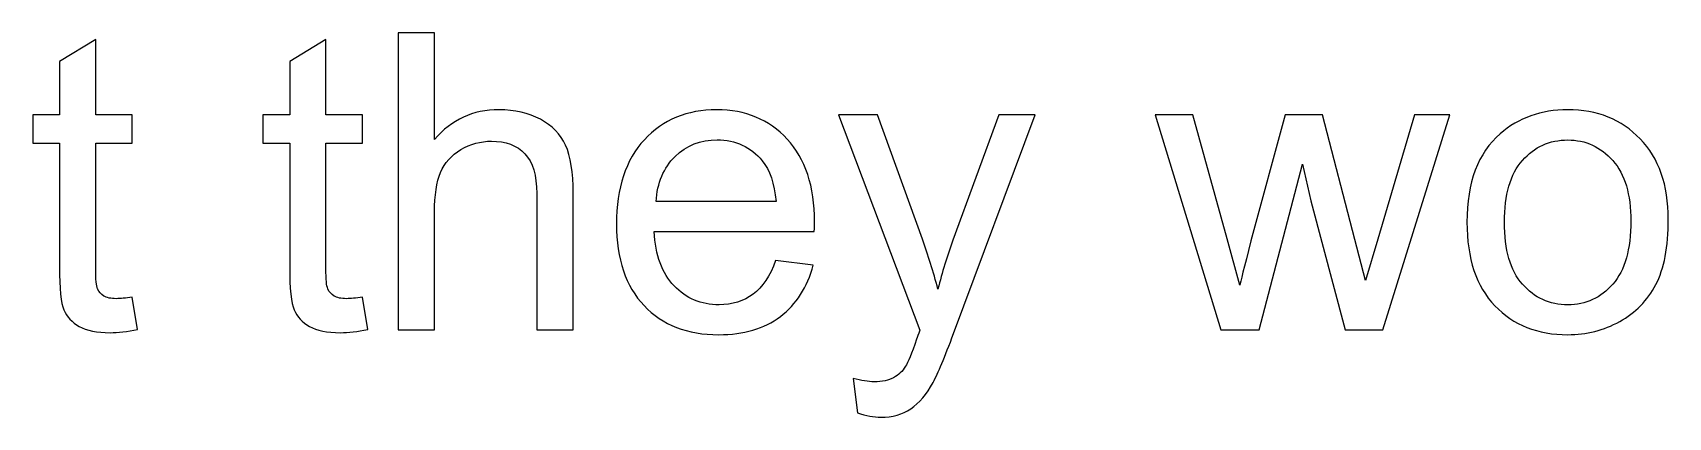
# Model space of a CAD drawing. Header units: centimetres. Extents: x -24.8 to 34.2, y -10 to 25.5.
# Drawn here: x 10.556 to 13.898, y 10.488 to 11.272 of the extents above; entities that cross this region are included whole.
import ezdxf

# ---------------------------------------------------------------- set-up
doc = ezdxf.new("R2010")
doc.units = ezdxf.units.CM
doc.header["$MEASUREMENT"] = 0
doc.layers.add('Layer 1', color=7, linetype='Continuous')

msp = doc.modelspace()

# ---------------------------------------------------------------- linework, layer by layer
at = {"layer": 'Layer 1', "color": 250}
for points, knots in [([(11.30303, 10.66635), (11.30303, 10.66635), (11.30303, 11.27242), (11.30303, 11.27242), (11.30303, 11.27242), (11.30303, 11.27242), (11.37739, 11.27242), (11.37739, 11.27242), (11.37739, 11.27242), (11.37739, 11.27242), (11.37739, 11.05497), (11.37739, 11.05497), (11.37739, 11.05497), (11.41211, 11.09518), (11.45599, 11.11536), (11.50891, 11.11536), (11.50891, 11.11536), (11.54136, 11.11536), (11.56959, 11.10887), (11.59358, 11.09603), (11.59358, 11.09603), (11.61756, 11.08333), (11.63478, 11.06555), (11.64508, 11.04297), (11.64508, 11.04297), (11.65538, 11.0204), (11.6606, 10.98752), (11.6606, 10.94462), (11.6606, 10.94462), (11.6606, 10.94462), (11.6606, 10.66635), (11.6606, 10.66635), (11.6606, 10.66635), (11.6606, 10.66635), (11.5861, 10.66635), (11.5861, 10.66635), (11.5861, 10.66635), (11.5861, 10.66635), (11.5861, 10.94462), (11.5861, 10.94462), (11.5861, 10.94462), (11.5861, 10.98173), (11.57805, 11.00882), (11.56197, 11.02576), (11.56197, 11.02576), (11.54588, 11.04269), (11.52302, 11.0513), (11.49353, 11.0513), (11.49353, 11.0513), (11.47151, 11.0513), (11.45077, 11.04551), (11.4313, 11.03408), (11.4313, 11.03408), (11.41183, 11.02265), (11.398, 11.00713), (11.38981, 10.98752), (11.38981, 10.98752), (11.38149, 10.96804), (11.37739, 10.94095), (11.37739, 10.90652), (11.37739, 10.90652), (11.37739, 10.90652), (11.37739, 10.66635), (11.37739, 10.66635), (11.37739, 10.66635), (11.37739, 10.66635), (11.30303, 10.66635), (11.30303, 10.66635)], [0, 0, 0, 0, 0.0588235, 0.0588235, 0.0588235, 0.0588235, 0.1176471, 0.1176471, 0.1176471, 0.1176471, 0.1764706, 0.1764706, 0.1764706, 0.1764706, 0.2352941, 0.2352941, 0.2352941, 0.2352941, 0.2941176, 0.2941176, 0.2941176, 0.2941176, 0.3529412, 0.3529412, 0.3529412, 0.3529412, 0.4117647, 0.4117647, 0.4117647, 0.4117647, 0.4705882, 0.4705882, 0.4705882, 0.4705882, 0.5294118, 0.5294118, 0.5294118, 0.5294118, 0.5882353, 0.5882353, 0.5882353, 0.5882353, 0.6470588, 0.6470588, 0.6470588, 0.6470588, 0.7058824, 0.7058824, 0.7058824, 0.7058824, 0.7647059, 0.7647059, 0.7647059, 0.7647059, 0.8235294, 0.8235294, 0.8235294, 0.8235294, 0.8823529, 0.8823529, 0.8823529, 0.8823529, 0.9411765, 0.9411765, 0.9411765, 0.9411765, 1, 1, 1, 1]), ([(10.75976, 10.73295), (10.75976, 10.73295), (10.77048, 10.6672), (10.77048, 10.6672), (10.77048, 10.6672), (10.7496, 10.66282), (10.73083, 10.66056), (10.71432, 10.66056), (10.71432, 10.66056), (10.68723, 10.66056), (10.66634, 10.6648), (10.65138, 10.67341), (10.65138, 10.67341), (10.63657, 10.68187), (10.62613, 10.69316), (10.62006, 10.70713), (10.62006, 10.70713), (10.61399, 10.72096), (10.61089, 10.75031), (10.61089, 10.7949), (10.61089, 10.7949), (10.61089, 10.7949), (10.61089, 11.04749), (10.61089, 11.04749), (10.61089, 11.04749), (10.61089, 11.04749), (10.55628, 11.04749), (10.55628, 11.04749), (10.55628, 11.04749), (10.55628, 11.04749), (10.55628, 11.10534), (10.55628, 11.10534), (10.55628, 11.10534), (10.55628, 11.10534), (10.61089, 11.10534), (10.61089, 11.10534), (10.61089, 11.10534), (10.61089, 11.10534), (10.61089, 11.21414), (10.61089, 11.21414), (10.61089, 11.21414), (10.61089, 11.21414), (10.68497, 11.25873), (10.68497, 11.25873), (10.68497, 11.25873), (10.68497, 11.25873), (10.68497, 11.10534), (10.68497, 11.10534), (10.68497, 11.10534), (10.68497, 11.10534), (10.75976, 11.10534), (10.75976, 11.10534), (10.75976, 11.10534), (10.75976, 11.10534), (10.75976, 11.04749), (10.75976, 11.04749), (10.75976, 11.04749), (10.75976, 11.04749), (10.68497, 11.04749), (10.68497, 11.04749), (10.68497, 11.04749), (10.68497, 11.04749), (10.68497, 10.79081), (10.68497, 10.79081), (10.68497, 10.79081), (10.68497, 10.7695), (10.68624, 10.75595), (10.68878, 10.74989), (10.68878, 10.74989), (10.69146, 10.74382), (10.69569, 10.73902), (10.70162, 10.73535), (10.70162, 10.73535), (10.70755, 10.73183), (10.71601, 10.72999), (10.72702, 10.72999), (10.72702, 10.72999), (10.73535, 10.72999), (10.74621, 10.73098), (10.75976, 10.73295)], [0, 0, 0, 0, 0.05, 0.05, 0.05, 0.05, 0.1, 0.1, 0.1, 0.1, 0.15, 0.15, 0.15, 0.15, 0.2, 0.2, 0.2, 0.2, 0.25, 0.25, 0.25, 0.25, 0.3, 0.3, 0.3, 0.3, 0.35, 0.35, 0.35, 0.35, 0.4, 0.4, 0.4, 0.4, 0.45, 0.45, 0.45, 0.45, 0.5, 0.5, 0.5, 0.5, 0.55, 0.55, 0.55, 0.55, 0.6, 0.6, 0.6, 0.6, 0.65, 0.65, 0.65, 0.65, 0.7, 0.7, 0.7, 0.7, 0.75, 0.75, 0.75, 0.75, 0.8, 0.8, 0.8, 0.8, 0.85, 0.85, 0.85, 0.85, 0.9, 0.9, 0.9, 0.9, 0.95, 0.95, 0.95, 0.95, 1, 1, 1, 1]), ([(11.23022, 10.73295), (11.23022, 10.73295), (11.24094, 10.6672), (11.24094, 10.6672), (11.24094, 10.6672), (11.22006, 10.66282), (11.20129, 10.66056), (11.18478, 10.66056), (11.18478, 10.66056), (11.15769, 10.66056), (11.1368, 10.6648), (11.12184, 10.67341), (11.12184, 10.67341), (11.10703, 10.68187), (11.09659, 10.69316), (11.09052, 10.70713), (11.09052, 10.70713), (11.08445, 10.72096), (11.08135, 10.75031), (11.08135, 10.7949), (11.08135, 10.7949), (11.08135, 10.7949), (11.08135, 11.04749), (11.08135, 11.04749), (11.08135, 11.04749), (11.08135, 11.04749), (11.02674, 11.04749), (11.02674, 11.04749), (11.02674, 11.04749), (11.02674, 11.04749), (11.02674, 11.10534), (11.02674, 11.10534), (11.02674, 11.10534), (11.02674, 11.10534), (11.08135, 11.10534), (11.08135, 11.10534), (11.08135, 11.10534), (11.08135, 11.10534), (11.08135, 11.21414), (11.08135, 11.21414), (11.08135, 11.21414), (11.08135, 11.21414), (11.15543, 11.25873), (11.15543, 11.25873), (11.15543, 11.25873), (11.15543, 11.25873), (11.15543, 11.10534), (11.15543, 11.10534), (11.15543, 11.10534), (11.15543, 11.10534), (11.23022, 11.10534), (11.23022, 11.10534), (11.23022, 11.10534), (11.23022, 11.10534), (11.23022, 11.04749), (11.23022, 11.04749), (11.23022, 11.04749), (11.23022, 11.04749), (11.15543, 11.04749), (11.15543, 11.04749), (11.15543, 11.04749), (11.15543, 11.04749), (11.15543, 10.79081), (11.15543, 10.79081), (11.15543, 10.79081), (11.15543, 10.7695), (11.1567, 10.75595), (11.15924, 10.74989), (11.15924, 10.74989), (11.16192, 10.74382), (11.16615, 10.73902), (11.17208, 10.73535), (11.17208, 10.73535), (11.17801, 10.73183), (11.18647, 10.72999), (11.19748, 10.72999), (11.19748, 10.72999), (11.20581, 10.72999), (11.21667, 10.73098), (11.23022, 10.73295)], [0, 0, 0, 0, 0.05, 0.05, 0.05, 0.05, 0.1, 0.1, 0.1, 0.1, 0.15, 0.15, 0.15, 0.15, 0.2, 0.2, 0.2, 0.2, 0.25, 0.25, 0.25, 0.25, 0.3, 0.3, 0.3, 0.3, 0.35, 0.35, 0.35, 0.35, 0.4, 0.4, 0.4, 0.4, 0.45, 0.45, 0.45, 0.45, 0.5, 0.5, 0.5, 0.5, 0.55, 0.55, 0.55, 0.55, 0.6, 0.6, 0.6, 0.6, 0.65, 0.65, 0.65, 0.65, 0.7, 0.7, 0.7, 0.7, 0.75, 0.75, 0.75, 0.75, 0.8, 0.8, 0.8, 0.8, 0.85, 0.85, 0.85, 0.85, 0.9, 0.9, 0.9, 0.9, 0.95, 0.95, 0.95, 0.95, 1, 1, 1, 1]), ([(12.07433, 10.80774), (12.07433, 10.80774), (12.15124, 10.79829), (12.15124, 10.79829), (12.15124, 10.79829), (12.1391, 10.75327), (12.11667, 10.71842), (12.08393, 10.69358), (12.08393, 10.69358), (12.05105, 10.66889), (12.00914, 10.65647), (11.9582, 10.65647), (11.9582, 10.65647), (11.89399, 10.65647), (11.84305, 10.67623), (11.80552, 10.71574), (11.80552, 10.71574), (11.76784, 10.75525), (11.74907, 10.81071), (11.74907, 10.88211), (11.74907, 10.88211), (11.74907, 10.95605), (11.76812, 11.01334), (11.80608, 11.05412), (11.80608, 11.05412), (11.84418, 11.0949), (11.89343, 11.11536), (11.95411, 11.11536), (11.95411, 11.11536), (12.01281, 11.11536), (12.06079, 11.09532), (12.0979, 11.05539), (12.0979, 11.05539), (12.13515, 11.01546), (12.15378, 10.95915), (12.15378, 10.88676), (12.15378, 10.88676), (12.15378, 10.88225), (12.15364, 10.87562), (12.15335, 10.86687), (12.15335, 10.86687), (12.15335, 10.86687), (11.82598, 10.86687), (11.82598, 10.86687), (11.82598, 10.86687), (11.82866, 10.81861), (11.84235, 10.78164), (11.8669, 10.7561), (11.8669, 10.7561), (11.89145, 10.73041), (11.92193, 10.71757), (11.95862, 10.71757), (11.95862, 10.71757), (11.98586, 10.71757), (12.00914, 10.72477), (12.02847, 10.73916), (12.02847, 10.73916), (12.0478, 10.75341), (12.06304, 10.77627), (12.07433, 10.80774)], [0, 0, 0, 0, 0.0666667, 0.0666667, 0.0666667, 0.0666667, 0.1333333, 0.1333333, 0.1333333, 0.1333333, 0.2, 0.2, 0.2, 0.2, 0.2666667, 0.2666667, 0.2666667, 0.2666667, 0.3333333, 0.3333333, 0.3333333, 0.3333333, 0.4, 0.4, 0.4, 0.4, 0.4666667, 0.4666667, 0.4666667, 0.4666667, 0.5333333, 0.5333333, 0.5333333, 0.5333333, 0.6, 0.6, 0.6, 0.6, 0.6666667, 0.6666667, 0.6666667, 0.6666667, 0.7333333, 0.7333333, 0.7333333, 0.7333333, 0.8, 0.8, 0.8, 0.8, 0.8666667, 0.8666667, 0.8666667, 0.8666667, 0.9333333, 0.9333333, 0.9333333, 0.9333333, 1, 1, 1, 1]), ([(12.2414, 10.4973), (12.2414, 10.4973), (12.23308, 10.56715), (12.23308, 10.56715), (12.23308, 10.56715), (12.24945, 10.56278), (12.26356, 10.56052), (12.27569, 10.56052), (12.27569, 10.56052), (12.2922, 10.56052), (12.30547, 10.56334), (12.31534, 10.56884), (12.31534, 10.56884), (12.32536, 10.57435), (12.33341, 10.58197), (12.33976, 10.59199), (12.33976, 10.59199), (12.34455, 10.59932), (12.35203, 10.61781), (12.36248, 10.6473), (12.36248, 10.6473), (12.36389, 10.65153), (12.36614, 10.65746), (12.36911, 10.6655), (12.36911, 10.6655), (12.36911, 10.6655), (12.2026, 11.10534), (12.2026, 11.10534), (12.2026, 11.10534), (12.2026, 11.10534), (12.28275, 11.10534), (12.28275, 11.10534), (12.28275, 11.10534), (12.28275, 11.10534), (12.37419, 10.8512), (12.37419, 10.8512), (12.37419, 10.8512), (12.3859, 10.81889), (12.39662, 10.78502), (12.40594, 10.74946), (12.40594, 10.74946), (12.41454, 10.78361), (12.4247, 10.81691), (12.43656, 10.84951), (12.43656, 10.84951), (12.43656, 10.84951), (12.5304, 11.10534), (12.5304, 11.10534), (12.5304, 11.10534), (12.5304, 11.10534), (12.60476, 11.10534), (12.60476, 11.10534), (12.60476, 11.10534), (12.60476, 11.10534), (12.43783, 10.65887), (12.43783, 10.65887), (12.43783, 10.65887), (12.41991, 10.61061), (12.40594, 10.57745), (12.39606, 10.55925), (12.39606, 10.55925), (12.3828, 10.53469), (12.3677, 10.51677), (12.35062, 10.50534), (12.35062, 10.50534), (12.33341, 10.49391), (12.31309, 10.48813), (12.28938, 10.48813), (12.28938, 10.48813), (12.27499, 10.48813), (12.25904, 10.49123), (12.2414, 10.4973)], [0, 0, 0, 0, 0.0555556, 0.0555556, 0.0555556, 0.0555556, 0.1111111, 0.1111111, 0.1111111, 0.1111111, 0.1666667, 0.1666667, 0.1666667, 0.1666667, 0.2222222, 0.2222222, 0.2222222, 0.2222222, 0.2777778, 0.2777778, 0.2777778, 0.2777778, 0.3333333, 0.3333333, 0.3333333, 0.3333333, 0.3888889, 0.3888889, 0.3888889, 0.3888889, 0.4444444, 0.4444444, 0.4444444, 0.4444444, 0.5, 0.5, 0.5, 0.5, 0.5555556, 0.5555556, 0.5555556, 0.5555556, 0.6111111, 0.6111111, 0.6111111, 0.6111111, 0.6666667, 0.6666667, 0.6666667, 0.6666667, 0.7222222, 0.7222222, 0.7222222, 0.7222222, 0.7777778, 0.7777778, 0.7777778, 0.7777778, 0.8333333, 0.8333333, 0.8333333, 0.8333333, 0.8888889, 0.8888889, 0.8888889, 0.8888889, 0.9444444, 0.9444444, 0.9444444, 0.9444444, 1, 1, 1, 1]), ([(12.98435, 10.66635), (12.98435, 10.66635), (12.85001, 11.10534), (12.85001, 11.10534), (12.85001, 11.10534), (12.85001, 11.10534), (12.92691, 11.10534), (12.92691, 11.10534), (12.92691, 11.10534), (12.92691, 11.10534), (12.99676, 10.85191), (12.99676, 10.85191), (12.99676, 10.85191), (12.99676, 10.85191), (13.02273, 10.75765), (13.02273, 10.75765), (13.02273, 10.75765), (13.02386, 10.76245), (13.03148, 10.79264), (13.04545, 10.84824), (13.04545, 10.84824), (13.04545, 10.84824), (13.1153, 11.10534), (13.1153, 11.10534), (13.1153, 11.10534), (13.1153, 11.10534), (13.19178, 11.10534), (13.19178, 11.10534), (13.19178, 11.10534), (13.19178, 11.10534), (13.25754, 10.85078), (13.25754, 10.85078), (13.25754, 10.85078), (13.25754, 10.85078), (13.27955, 10.76682), (13.27955, 10.76682), (13.27955, 10.76682), (13.27955, 10.76682), (13.30467, 10.85163), (13.30467, 10.85163), (13.30467, 10.85163), (13.30467, 10.85163), (13.37988, 11.10534), (13.37988, 11.10534), (13.37988, 11.10534), (13.37988, 11.10534), (13.45227, 11.10534), (13.45227, 11.10534), (13.45227, 11.10534), (13.45227, 11.10534), (13.31497, 10.66635), (13.31497, 10.66635), (13.31497, 10.66635), (13.31497, 10.66635), (13.23778, 10.66635), (13.23778, 10.66635), (13.23778, 10.66635), (13.23778, 10.66635), (13.16793, 10.92924), (13.16793, 10.92924), (13.16793, 10.92924), (13.16793, 10.92924), (13.15086, 11.00417), (13.15086, 11.00417), (13.15086, 11.00417), (13.15086, 11.00417), (13.0621, 10.66635), (13.0621, 10.66635), (13.0621, 10.66635), (13.0621, 10.66635), (12.98435, 10.66635), (12.98435, 10.66635)], [0, 0, 0, 0, 0.0555556, 0.0555556, 0.0555556, 0.0555556, 0.1111111, 0.1111111, 0.1111111, 0.1111111, 0.1666667, 0.1666667, 0.1666667, 0.1666667, 0.2222222, 0.2222222, 0.2222222, 0.2222222, 0.2777778, 0.2777778, 0.2777778, 0.2777778, 0.3333333, 0.3333333, 0.3333333, 0.3333333, 0.3888889, 0.3888889, 0.3888889, 0.3888889, 0.4444444, 0.4444444, 0.4444444, 0.4444444, 0.5, 0.5, 0.5, 0.5, 0.5555556, 0.5555556, 0.5555556, 0.5555556, 0.6111111, 0.6111111, 0.6111111, 0.6111111, 0.6666667, 0.6666667, 0.6666667, 0.6666667, 0.7222222, 0.7222222, 0.7222222, 0.7222222, 0.7777778, 0.7777778, 0.7777778, 0.7777778, 0.8333333, 0.8333333, 0.8333333, 0.8333333, 0.8888889, 0.8888889, 0.8888889, 0.8888889, 0.9444444, 0.9444444, 0.9444444, 0.9444444, 1, 1, 1, 1]), ([(13.48698, 10.88592), (13.48698, 10.9672), (13.50956, 11.02745), (13.55485, 11.06654), (13.55485, 11.06654), (13.59253, 11.09899), (13.63853, 11.11536), (13.69286, 11.11536), (13.69286, 11.11536), (13.75326, 11.11536), (13.80264, 11.09561), (13.84088, 11.05595), (13.84088, 11.05595), (13.87927, 11.01644), (13.89832, 10.96183), (13.89832, 10.89213), (13.89832, 10.89213), (13.89832, 10.83554), (13.88985, 10.79109), (13.87292, 10.75878), (13.87292, 10.75878), (13.85598, 10.72632), (13.83129, 10.7012), (13.79898, 10.68328), (13.79898, 10.68328), (13.76652, 10.66536), (13.73124, 10.65647), (13.69286, 10.65647), (13.69286, 10.65647), (13.63148, 10.65647), (13.58181, 10.67609), (13.54385, 10.7156), (13.54385, 10.7156), (13.50589, 10.75497), (13.48698, 10.81169), (13.48698, 10.88592)], [0, 0, 0, 0, 0.1111111, 0.1111111, 0.1111111, 0.1111111, 0.2222222, 0.2222222, 0.2222222, 0.2222222, 0.3333333, 0.3333333, 0.3333333, 0.3333333, 0.4444444, 0.4444444, 0.4444444, 0.4444444, 0.5555556, 0.5555556, 0.5555556, 0.5555556, 0.6666667, 0.6666667, 0.6666667, 0.6666667, 0.7777778, 0.7777778, 0.7777778, 0.7777778, 0.8888889, 0.8888889, 0.8888889, 0.8888889, 1, 1, 1, 1]), ([(11.83007, 10.92811), (11.83007, 10.92811), (12.07518, 10.92811), (12.07518, 10.92811), (12.07518, 10.92811), (12.07193, 10.96494), (12.06248, 10.99274), (12.0471, 11.01108), (12.0471, 11.01108), (12.02339, 11.03973), (11.99263, 11.05412), (11.95495, 11.05412), (11.95495, 11.05412), (11.92081, 11.05412), (11.89202, 11.04269), (11.86874, 11.01983), (11.86874, 11.01983), (11.84545, 10.99697), (11.83261, 10.96635), (11.83007, 10.92811)], [0, 0, 0, 0, 0.2, 0.2, 0.2, 0.2, 0.4, 0.4, 0.4, 0.4, 0.6, 0.6, 0.6, 0.6, 0.8, 0.8, 0.8, 0.8, 1, 1, 1, 1]), ([(13.56346, 10.88592), (13.56346, 10.82961), (13.57574, 10.78756), (13.60029, 10.75962), (13.60029, 10.75962), (13.62485, 10.73154), (13.65575, 10.71757), (13.69286, 10.71757), (13.69286, 10.71757), (13.72983, 10.71757), (13.76059, 10.73168), (13.78515, 10.75976), (13.78515, 10.75976), (13.80956, 10.78785), (13.82183, 10.83074), (13.82183, 10.88832), (13.82183, 10.88832), (13.82183, 10.94264), (13.80956, 10.98385), (13.78486, 11.01179), (13.78486, 11.01179), (13.76017, 11.03973), (13.72955, 11.0537), (13.69286, 11.0537), (13.69286, 11.0537), (13.65575, 11.0537), (13.62485, 11.03973), (13.60029, 11.01193), (13.60029, 11.01193), (13.57574, 10.98413), (13.56346, 10.94208), (13.56346, 10.88592)], [0, 0, 0, 0, 0.125, 0.125, 0.125, 0.125, 0.25, 0.25, 0.25, 0.25, 0.375, 0.375, 0.375, 0.375, 0.5, 0.5, 0.5, 0.5, 0.625, 0.625, 0.625, 0.625, 0.75, 0.75, 0.75, 0.75, 0.875, 0.875, 0.875, 0.875, 1, 1, 1, 1])]:
    msp.add_open_spline(points, degree=3, knots=knots, dxfattribs=at)

doc.saveas('drawing.dxf')
